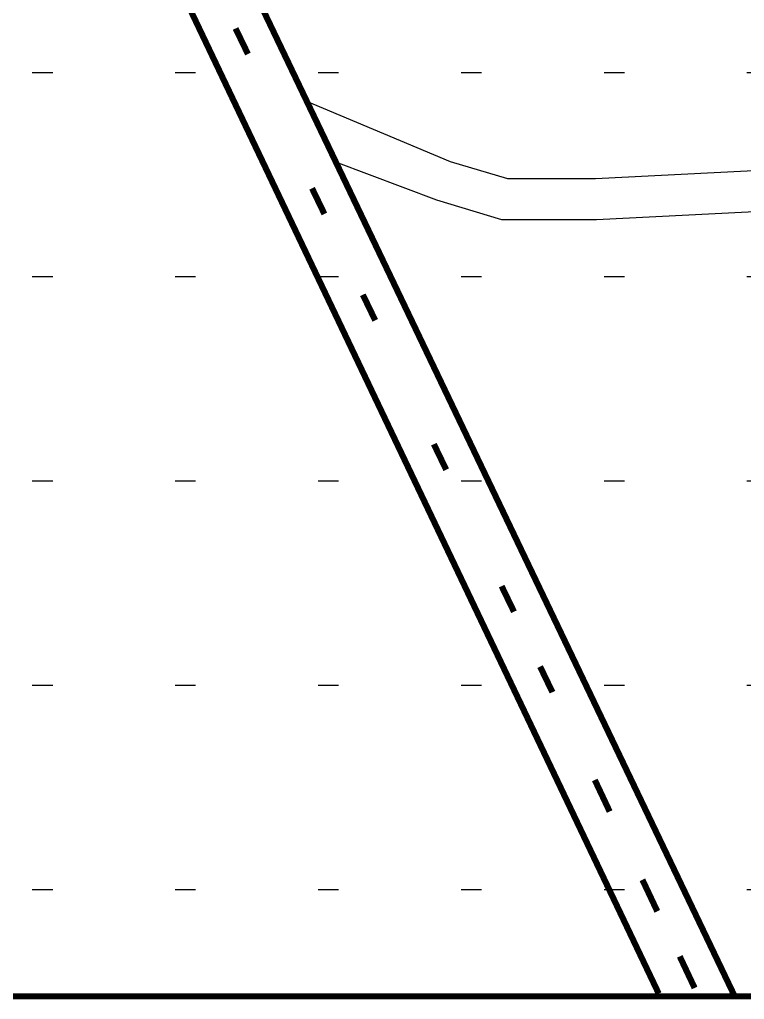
# Model space of a CAD drawing. Header units: inches. Extents: x -8940 to 26362, y -28010 to 990.
# Drawn here: x 4400.22 to 4414.15, y -7400.67 to -7381.85 of the extents above; entities that cross this region are included whole.
import ezdxf

# ---------------------------------------------------------------- set-up
doc = ezdxf.new("R2010")
doc.units = ezdxf.units.IN
doc.header["$MEASUREMENT"] = 0
doc.layers.add('Text', color=7, linetype='Continuous')

msp = doc.modelspace()

# ---------------------------------------------------------------- hatches: boundary and pattern name
at = {"layer": 'Text', "lineweight": 25}
h = msp.add_hatch(dxfattribs=at)
h.set_pattern_fill('ACAD_ISO07W100', color=0, scale=0.784833, style=0)
h.set_pattern_definition([(0, (-582.442, -27753.198), (0, 3.9241642), [0.3924164, -2.35449854])])
h.paths.add_polyline_path([(4453.012436, -7368.509246), (4432.544063, -7360.765981), (4417.35118, -7356.454306), (4399.865945, -7352.632595), (4389.807755, -7348.417064), (4382.319111, -7347.246699), (4375.943644, -7343.680138), (4368.217405, -7333.076598), (4361.929936, -7322.334389), (4357.719224, -7314.672477), (4356.412451, -7309.03143), (4355.412858, -7306.651874), (4313.200953, -7306.651874), (4313.200953, -7400.608297), (4453.122434, -7400.608297)])
h.paths.add_polyline_path([(4387.774257, -7337.654416), (4394.795484, -7337.654416), (4394.795484, -7334.638043), (4387.774257, -7334.638043)], flags=25)

# ---------------------------------------------------------------- linework, layer by layer
at = {"layer": 'Text', "const_width": 0.117725}
msp.add_lwpolyline([(4313.200953, -7306.651874), (4453.122434, -7306.651874), (4453.122434, -7400.608297), (4313.200953, -7400.608297)], close=True, dxfattribs=at)
for points in [[(4371.019125, -7374.590335), (4373.914265, -7375.010039), (4375.872224, -7375.226362), (4378.652966, -7374.943478), (4383.871257, -7374.054149), (4386.313206, -7373.717646), (4389.313944, -7373.373747), (4390.523918, -7373.394085), (4392.231083, -7373.84707), (4393.656653, -7373.956156), (4396.028203, -7374.279717), (4397.590171, -7374.765982), (4399.152138, -7374.924989), (4400.269715, -7374.924989), (4401.017699, -7375.050715), (4401.787683, -7375.2467), (4402.830462, -7376.206288), (4403.428849, -7378.582147), (4413.963812, -7400.608297)], [(4370.793315, -7375.826458), (4373.75519, -7376.255837), (4375.866758, -7376.489132), (4378.822186, -7376.188477), (4384.0625, -7375.295394), (4386.470426, -7374.96358), (4389.375142, -7374.630686), (4390.34979, -7374.647068), (4392.020391, -7375.090351), (4393.523755, -7375.20539), (4395.754814, -7375.509783), (4397.337425, -7376.002475), (4399.088387, -7376.180721), (4400.164914, -7376.180721), (4400.758306, -7376.280463), (4401.170676, -7376.385424), (4401.70431, -7376.876486), (4402.241824, -7379.01065), (4412.502481, -7400.554678)], [(4404.609046, -7382.507398), (4404.371451, -7382.015586)], [(4406.078615, -7385.578449), (4405.84102, -7385.086637)], [(4407.055395, -7387.623352), (4406.8178, -7387.13154)], [(4408.419366, -7390.492871), (4408.181771, -7390.001059)], [(4409.721739, -7393.220024), (4409.484144, -7392.728212)], [(4410.460924, -7394.765719), (4410.223329, -7394.273907)], [(4411.560901, -7397.058376), (4411.274907, -7396.451931)], [(4412.476082, -7398.975703), (4412.190088, -7398.369258)], [(4413.193267, -7400.447441), (4412.907273, -7399.840996)]]:
    msp.add_lwpolyline(points, dxfattribs=at)
at = {"layer": 'Text'}
for points in [[(4418.927928, -7375.758344), (4418.669659, -7377.699017), (4418.313626, -7379.490427), (4417.112929, -7382.76852), (4416.232736, -7384.553258), (4415.979141, -7384.720726), (4414.707477, -7384.734148), (4411.289744, -7384.906602), (4409.604255, -7384.906602), (4408.502409, -7384.575012), (4405.741781, -7383.417949)], [(4419.705901, -7375.861878), (4419.444324, -7377.82741), (4419.071529, -7379.70316), (4417.835417, -7383.077941), (4416.842604, -7385.091038), (4416.218661, -7385.503075), (4414.731403, -7385.518772), (4411.309532, -7385.691435), (4409.48872, -7385.691435), (4408.236911, -7385.314715), (4406.300801, -7384.586729)]]:
    msp.add_lwpolyline(points, dxfattribs=at)
at = {"layer": 'Text', "color": 5, "lineweight": 25}
msp.add_lwpolyline([(4410.254128, -7395.756738), (4409.968134, -7395.150293)], dxfattribs=at)

doc.saveas('drawing.dxf')
